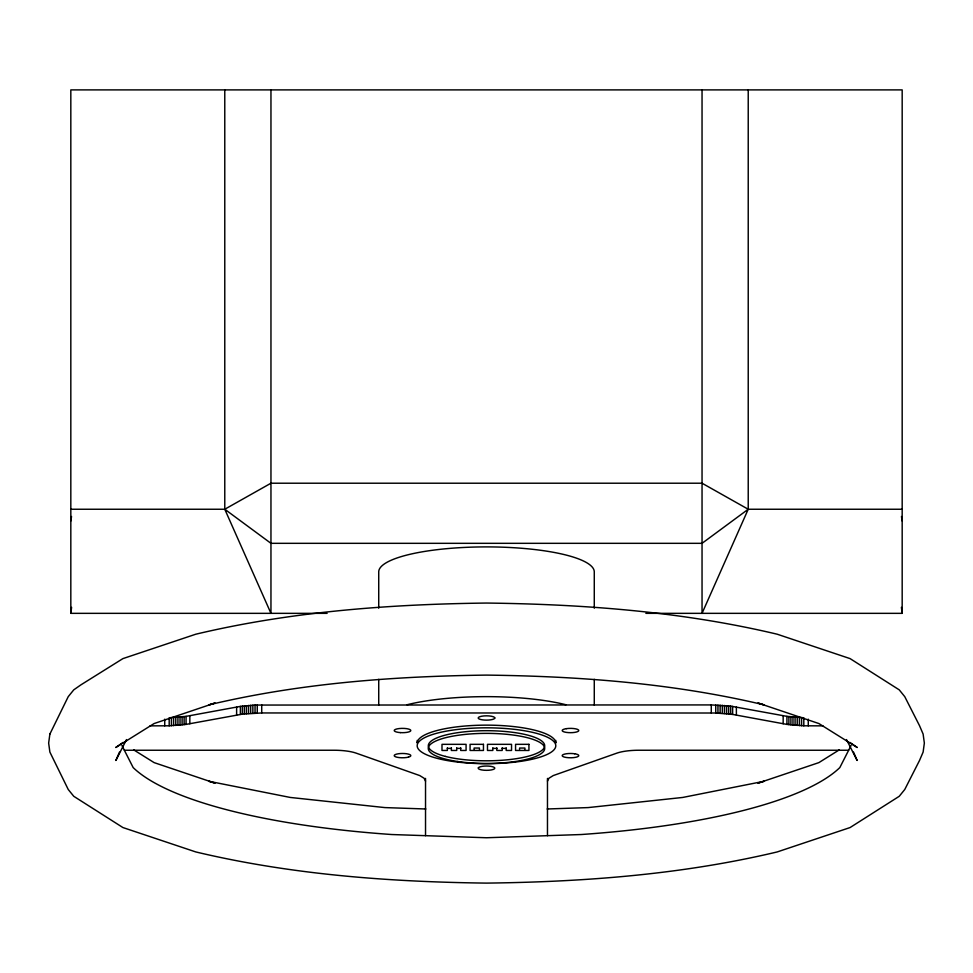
<?xml version="1.0" encoding="UTF-8"?>
<svg xmlns="http://www.w3.org/2000/svg" width="973" height="973" viewBox="0 0 973 973"><rect width="100%" height="100%" fill="white"/><g stroke="black" fill="none" stroke-linecap="round" stroke-linejoin="round"><path stroke-width="1.46" d="M327.123 613.343L70.822 613.343L71.601 607.322M70.822 520.969L71.54 516.481M547.471 781.088L548.93 778.242L553.236 775.578L616.846 753.138A27.426 7.103 0 0 1 638.92 750.244L848.651 750.244M119.472 752.08L115.872 760.472L126.514 739.565M748.225 89.893L748.225 509.244L702.044 613.343L702.044 89.893M851.083 745.464L839.833 767.575A365.799 94.673 0 0 1 581.173 834.53L486.5 837.753L391.827 834.53A365.799 94.673 0 0 1 133.167 767.575L121.917 745.464M902.178 509.244L748.225 509.244L702.044 543.323L270.956 543.323L224.775 509.244L70.822 509.244M122.975 742.472L115.763 747.507L154.111 723.547L215.106 702.968L208.964 704.853C299.866 683.253 393.287 676.247 486.5 675.104C579.713 676.247 673.134 683.253 764.036 704.853L757.894 702.968L818.889 723.547L857.237 747.507L850.025 742.472M839.334 749.83L818.889 762.613L757.894 783.18L764.036 781.295L682.754 797.446L588.081 807.59L547.154 808.989M270.956 89.893L270.956 613.343L224.775 509.244L270.956 483.216L702.044 483.216L748.225 509.244M150.037 725.858L169.193 725.797L169.193 717.77L186.074 716.359L240.38 706.386L255.048 705.06L711.275 704.926L730.65 706.118L786.926 716.359L803.807 717.77L803.807 725.797L822.963 725.858M169.193 725.797L186.074 724.399L242.35 714.146L261.725 712.954L715.739 713.014L732.62 714.425L786.926 724.399L803.807 725.797M645.877 613.343L902.178 613.343L902.178 89.893L70.822 89.893L70.822 613.343M447.349 748.383L451.363 748.383M456.714 748.383L460.728 748.383M492.825 748.383L496.838 748.383M502.177 748.383L506.191 748.383M124.349 750.244L334.08 750.244A27.426 7.103 0 0 1 356.154 753.138L419.764 775.578L424.07 778.242L425.529 781.088M425.846 808.989L384.919 807.59L290.246 797.446L208.964 781.295L215.106 783.18L154.111 762.613L133.666 749.83M846.486 739.565L857.128 760.472L853.528 752.08M901.46 516.481L902.178 520.969M901.399 607.322L902.178 613.343M808.271 719.169L808.271 725.858M801.594 717.697L801.594 725.724M799.392 717.587L799.392 725.627M797.228 717.454L797.228 725.493M795.075 717.296L795.075 725.323M792.971 717.101L792.971 725.128M790.903 716.882L790.903 724.909M788.884 716.639L788.884 724.666M786.926 716.359L786.926 724.399M783.168 715.739L783.168 723.766M736.379 707.018L736.379 715.046M732.62 706.386L732.62 714.425M730.65 706.118L730.65 714.146M728.631 705.875L728.631 713.902M726.576 705.656L726.576 713.683M724.459 705.461L724.459 713.489M722.319 705.291L722.319 713.331M720.142 705.157L720.142 713.197M717.952 705.06L717.952 713.087M715.739 704.987L715.739 713.014M711.275 704.926L711.275 712.954M594.272 608.21L594.272 571.917A107.772 25.018 0 0 0 486.5 546.899A107.772 25.018 0 0 0 378.728 571.917L378.728 608.21M594.272 679.312L594.272 705.024M555.778 740.404L555.778 743.08A69.278 17.928 0 0 0 486.5 725.14A69.278 17.928 0 0 0 417.222 743.08L417.222 740.404M547.471 778.412L547.471 835.673M524.921 749.429L524.921 748.042L519.57 748.042L519.57 749.429M506.191 747.787L506.191 750.463L511.543 750.463L511.543 744.333L487.473 744.333L487.473 750.463L492.825 750.463L492.825 747.787M502.177 747.787L502.177 750.463L496.838 750.463L496.838 747.787M479.446 749.429L479.446 748.042L474.094 748.042L474.094 749.429M460.728 747.787L460.728 750.463L466.079 750.463L466.079 744.333L441.997 744.333L441.997 750.463L447.349 750.463L447.349 747.787M456.714 747.787L456.714 750.463L451.363 750.463L451.363 747.787M425.529 778.412L425.529 835.673M378.728 679.312L378.728 705.024M261.725 704.926L261.725 712.954M257.261 704.987L257.261 713.014M255.048 705.06L255.048 713.087M252.858 705.157L252.858 713.197M250.681 705.291L250.681 713.331M248.541 705.461L248.541 713.489M246.424 705.656L246.424 713.683M244.369 705.875L244.369 713.902M242.35 706.118L242.35 714.146M240.38 706.386L240.38 714.425M236.621 707.018L236.621 715.046M224.775 89.893L224.775 509.244M189.832 715.739L189.832 723.766M186.074 716.359L186.074 724.399M184.116 716.639L184.116 724.666M182.097 716.882L182.097 724.909M180.029 717.101L180.029 725.128M177.925 717.296L177.925 725.323M175.772 717.454L175.772 725.493M173.608 717.587L173.608 725.627M171.406 717.697L171.406 725.724M164.729 719.169L164.729 725.858M407.067 704.756A107.772 25.018 0 0 1 565.933 704.756M49.878 734.068L48.65 743.08L49.878 752.08L68.232 789.48L73.766 796.303L122.914 827.549L195.78 851.934C290.988 874.569 388.859 881.903 486.5 883.107C584.141 881.903 682.012 874.569 777.22 851.934L850.086 827.549L899.234 796.303L904.768 789.48L919.521 760.472L923.122 752.08L924.35 743.08L923.122 734.068L919.521 725.676L904.768 696.668L899.234 689.845L850.086 658.612L777.22 634.214C682.012 611.591 584.141 604.245 486.5 603.053C388.859 604.245 290.988 611.591 195.78 634.214L122.914 658.612L80.966 684.822L73.766 689.845L68.232 696.668L49.878 734.068M494.819 717.977L494.527 718.524A8.319 2.153 0 0 1 486.5 720.129A8.319 2.153 0 0 1 478.473 718.524L478.181 717.977A8.319 2.153 0 0 1 486.5 715.824A8.319 2.153 0 0 1 494.819 717.977M478.473 767.624L478.181 768.184A8.319 2.153 0 0 0 486.5 770.336A8.319 2.153 0 0 0 494.819 768.184L494.527 767.624A8.319 2.153 0 0 0 486.5 766.031A8.319 2.153 0 0 0 478.473 767.624M408.38 757.152L406.653 757.493A8.319 2.153 0 0 1 395.306 756.702A8.319 2.153 0 0 1 398.346 753.759L400.353 753.552A8.319 2.153 0 0 1 409.706 754.549A8.319 2.153 0 0 1 408.38 757.152M566.347 728.655L564.62 729.008A8.319 2.153 0 0 0 563.294 731.599A8.319 2.153 0 0 0 572.647 732.608L574.654 732.389A8.319 2.153 0 0 0 577.694 729.446A8.319 2.153 0 0 0 566.347 728.655M483.459 744.333L470.081 744.333L470.081 750.463L483.459 750.463L483.459 744.333M528.935 744.333L515.556 744.333L515.556 750.463L528.935 750.463L528.935 744.333M400.353 732.608L398.346 732.389A8.319 2.153 0 0 1 395.306 729.446A8.319 2.153 0 0 1 406.653 728.655L408.38 729.008A8.319 2.153 0 0 1 409.706 731.599A8.319 2.153 0 0 1 400.353 732.608M574.654 753.759L572.647 753.552A8.319 2.153 0 0 0 563.294 754.549A8.319 2.153 0 0 0 564.62 757.152L566.347 757.493A8.319 2.153 0 0 0 577.694 756.702A8.319 2.153 0 0 0 574.654 753.759M451.861 761.287A69.278 17.928 0 0 0 555.778 745.756A69.278 17.928 0 0 0 451.861 730.224A69.278 17.928 0 0 0 451.861 761.287M457.407 761.47A58.198 15.057 0 0 0 544.698 748.432A58.198 15.057 0 0 0 457.407 735.381A58.198 15.057 0 0 0 457.407 761.47M445.354 756.398A58.198 15.057 0 0 0 542.715 749.648A58.198 15.057 0 0 0 471.443 731.21A58.198 15.057 0 0 0 445.354 756.398"/></g></svg>
